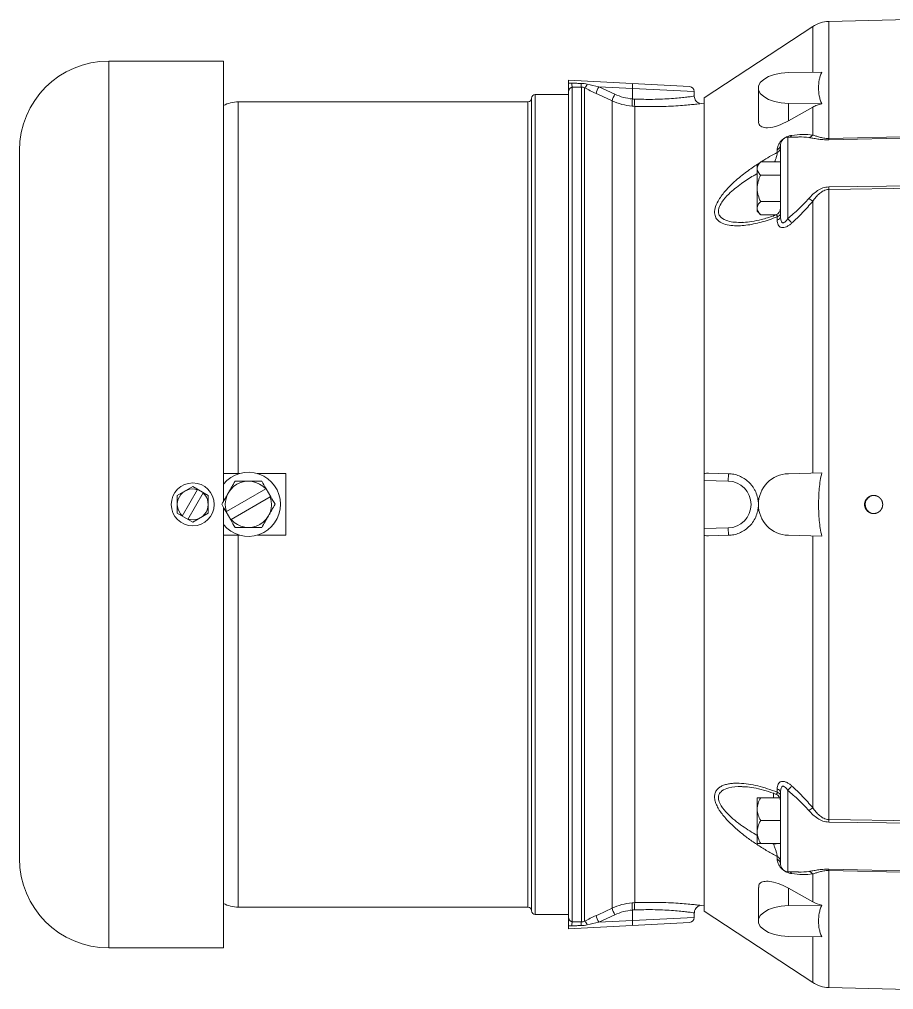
# Paper-space layout '_Bottom' of a CAD drawing. Header units: inches. Extents: x -11.8 to 9.3, y -4.5 to 6.9.
# Drawn here: x -11.84 to -4.74, y -3.93 to 3.93 of the extents above; entities that cross this region are included whole.
import ezdxf

# ---------------------------------------------------------------- set-up
doc = ezdxf.new("R2010")
doc.units = ezdxf.units.IN
doc.header["$MEASUREMENT"] = 0

psp = doc.layouts.new('_Bottom')

# ---------------------------------------------------------------- linework, layer by layer
at = {"color": 7, "linetype": 'Continuous', "lineweight": 15}
for p, q in [((-4.6215, 3.9335), (-5.2702, 3.9165)), ((-5.4011, 3.8754), (-6.2815, 3.2963)), ((-10.1815, 3.5959), (-11.1115, 3.5959)), ((-10.1815, 3.5959), (-10.1815, 0.0265)), ((-5.3268, 3.506), (-5.598, 3.5025)), ((-7.3815, 3.44), (-6.3994, 3.3885)), ((-7.3815, 3.4151), (-7.3815, 3.44)), ((-7.3515, 3.3832), (-7.3515, -3.3832)), ((-7.2769, 3.3843), (-7.2769, -3.3843)), ((-7.1367, 3.3872), (-7.0068, 3.3269)), ((-6.8638, 3.3729), (-7.1367, 3.3872)), ((-7.3815, 3.325), (-7.6515, 3.325)), ((-7.3815, 3.3509), (-7.3815, -3.3509)), ((-7.2515, 3.3781), (-7.2515, -3.3781)), ((-6.8638, 3.2885), (-6.8638, 3.3729)), ((-6.3615, 3.311), (-6.3615, 3.3486)), ((-5.8415, 3.3775), (-5.8415, 3.1068)), ((-7.7115, 3.265), (-10.0615, 3.265)), ((-7.6815, 3.295), (-7.6815, -3.295)), ((-7.029, 3.2734), (-7.029, -3.2734)), ((-6.8439, 3.2283), (-6.8439, -3.2283)), ((-6.2815, 3.25), (-6.3056, 3.2513)), ((-6.2815, -3.2963), (-6.2815, 3.2963)), ((-5.598, 3.1118), (-5.598, 3.2525)), ((-5.598, 3.2525), (-5.3268, 3.249)), ((-5.4011, 3.2214), (-5.598, 3.1118)), ((-5.4011, 3.2214), (-5.4011, 2.9957)), ((-5.6615, 2.3373), (-5.6615, 2.9178)), ((-5.5221, 2.9799), (-5.6031, 2.9778)), ((-5.2702, 2.9686), (-4.4065, 2.9886)), ((-4.4065, 2.9772), (-5.2702, 2.957)), ((-11.8374, -2.87), (-11.8374, 2.87)), ((-5.6885, 2.8543), (-5.6885, 2.876)), ((-5.8228, 2.7775), (-5.8515, 2.7488)), ((-5.8228, 2.7775), (-5.6615, 2.7775)), ((-5.8515, 2.3778), (-5.8515, 2.7488)), ((-5.8228, 2.6704), (-5.6615, 2.6704)), ((-5.2702, 2.5752), (-4.4065, 2.5861)), ((-4.4065, 2.566), (-5.2702, 2.5546)), ((-5.2702, 2.5546), (-5.2702, -2.5546)), ((-5.8228, 2.4562), (-5.6615, 2.4562)), ((-5.4011, 2.4586), (-5.4011, 0.2551)), ((-5.8515, 2.3778), (-5.8228, 2.3491)), ((-5.8228, 2.3491), (-5.6981, 2.3491)), ((-5.6885, 2.306), (-5.6885, 2.3328)), ((-10.1815, 0.2519), (-10.0496, 0.2519)), ((-9.9092, 0.2519), (-9.675, 0.2519)), ((-9.675, -0.2481), (-9.675, 0.2519)), ((-6.2459, 0.2541), (-6.085, 0.2499)), ((-6.0865, 0.1899), (-6.085, 0.2499)), ((-5.3268, 0.257), (-5.598, 0.2499)), ((-6.0865, 0.1899), (-6.2815, 0.195)), ((-10.556, 0.0732), (-10.431, 0.1454)), ((-10.3919, 0.1228), (-10.5169, -0.0937)), ((-10.3451, 0.0958), (-10.4701, -0.1207)), ((-10.306, 0.0732), (-10.431, 0.1454)), ((-10.1573, -0.0578), (-9.8391, 0.1259)), ((-9.7983, 0.0628), (-9.8358, 0.1278)), ((-10.556, 0.0732), (-10.556, -0.0711)), ((-10.306, -0.0711), (-10.306, 0.0732)), ((-9.8016, 0.0609), (-10.1198, -0.1228)), ((-10.431, -0.1433), (-10.556, -0.0711)), ((-10.306, -0.0711), (-10.431, -0.1433)), ((-10.1815, -0.0235), (-10.1815, -3.5959)), ((-10.1606, -0.0597), (-10.1231, -0.1247)), ((-6.2815, -0.195), (-6.0865, -0.1899)), ((-6.0865, -0.1899), (-6.085, -0.2499)), ((-10.1815, -0.2481), (-10.052, -0.2481)), ((-9.9068, -0.2481), (-9.675, -0.2481)), ((-6.085, -0.2499), (-6.2459, -0.2541)), ((-5.598, -0.2499), (-5.3268, -0.257)), ((-5.4011, -0.2551), (-5.4011, -2.4586)), ((-5.6885, -2.3328), (-5.6885, -2.306)), ((-5.6615, -2.9178), (-5.6615, -2.3373)), ((-5.8515, -2.7488), (-5.8515, -2.3778)), ((-5.8228, -2.3778), (-5.6677, -2.3778)), ((-5.8228, -2.5633), (-5.6615, -2.5633)), ((-5.2702, -2.5546), (-4.4065, -2.566)), ((-4.4065, -2.5861), (-5.2702, -2.5752)), ((-5.8228, -2.7488), (-5.6615, -2.7488)), ((-5.6885, -2.876), (-5.6885, -2.8543)), ((-5.6031, -2.9778), (-5.522, -2.9799)), ((-5.2702, -2.957), (-4.4065, -2.9772)), ((-4.4065, -2.9886), (-5.2702, -2.9686)), ((-5.4011, -2.9957), (-5.4011, -3.2214)), ((-5.8415, -3.1068), (-5.8415, -3.3775)), ((-5.598, -3.1118), (-5.4011, -3.2214)), ((-5.598, -3.1118), (-5.598, -3.2525)), ((-10.0615, -3.265), (-7.7115, -3.265)), ((-6.8638, -3.2885), (-6.8638, -3.3729)), ((-6.3058, -3.2513), (-6.2815, -3.25)), ((-6.2815, -3.2963), (-5.4011, -3.8754)), ((-5.3268, -3.249), (-5.598, -3.2525)), ((-7.6515, -3.325), (-7.3815, -3.325)), ((-7.0068, -3.3269), (-7.1367, -3.3872)), ((-7.1367, -3.3872), (-6.8638, -3.3729)), ((-6.3615, -3.3486), (-6.3615, -3.311)), ((-6.3994, -3.3885), (-7.3815, -3.44)), ((-7.3815, -3.44), (-7.3815, -3.4151)), ((-5.598, -3.5025), (-5.3268, -3.506)), ((-11.1115, -3.5959), (-10.1815, -3.5959)), ((-5.2702, -3.9165), (-4.6215, -3.9335))]:
    psp.add_line(p, q, dxfattribs=at)
at = {"color": 8, "linetype": 'Continuous', "lineweight": 15}
for p, q in [((-5.4011, 3.8754), (-5.4011, 3.505)), ((-5.2702, 3.9165), (-5.2702, 2.9686)), ((-11.1115, 3.5959), (-11.1115, -3.5959)), ((-7.6515, 3.325), (-7.6515, -3.325)), ((-6.3615, 3.3486), (-6.8638, 3.3729)), ((-10.0615, 3.265), (-10.0615, 0.2519)), ((-7.7115, 3.265), (-7.7115, -3.265)), ((-5.6031, 2.9778), (-5.6031, 2.3187)), ((-5.7199, 2.3357), (-5.7199, 2.3491)), ((-10.0615, -0.2481), (-10.0615, -3.265)), ((-5.7199, -2.3778), (-5.7199, -2.3386)), ((-5.6031, -2.3187), (-5.6031, -2.9778)), ((-5.2702, -2.9686), (-5.2702, -3.9165)), ((-6.8638, -3.3729), (-6.3615, -3.3486)), ((-5.4011, -3.505), (-5.4011, -3.8754))]:
    psp.add_line(p, q, dxfattribs=at)
at = {"color": 7, "linetype": 'Continuous', "lineweight": 15, "flags": 128}
for points in [[(-5.598, 3.5025), (-5.6567, 3.4982), (-5.7117, 3.4871), (-5.7599, 3.4699), (-5.7987, 3.4475), (-5.8258, 3.4211), (-5.8397, 3.3923), (-5.8397, 3.3627), (-5.8258, 3.3339), (-5.7987, 3.3075), (-5.7599, 3.2851), (-5.7117, 3.2679), (-5.6567, 3.2568), (-5.598, 3.2525)], [(-7.029, 3.2734), (-7.1377, 3.3239), (-7.1589, 3.3337)], [(-7.1589, -3.3337), (-7.1428, -3.3262), (-7.029, -3.2734)], [(-5.598, -3.2525), (-5.6567, -3.2568), (-5.7117, -3.2679), (-5.7599, -3.2851), (-5.7987, -3.3075), (-5.8258, -3.3339), (-5.8397, -3.3627), (-5.8397, -3.3923), (-5.8258, -3.4211), (-5.7987, -3.4475), (-5.7599, -3.4699), (-5.7117, -3.4871), (-5.6567, -3.4982), (-5.598, -3.5025)]]:
    psp.add_lwpolyline(points, dxfattribs=at)
at = {"color": 7, "linetype": 'Continuous', "lineweight": 15}
psp.add_circle((-10.431, 0.001), 0.174, dxfattribs=at)
for centre, radius, start, end in [((-5.2637, 3.6666), 0.25, 91.5, 123.33511), ((-11.1115, 2.87), 0.7259, 90, 180), ((-7.2187, 3.4168), 0.137, 180.27054, 194.21096), ((-7.165, 3.4155), 0.1161, 180.60903, 195.59271), ((-7.3225, 3.451), 0.1018, 314.21371, 334.95526), ((-6.7506, 3.1956), 0.431, 153.60613, 161.31743), ((-7.0552, 3.3929), 0.1925, 354.04331, 5.95669), ((-6.4015, 3.3486), 0.04, 1.31785, 87), ((-7.6515, 3.295), 0.03, 90, 180), ((-6.62, 3.135), 0.4318, 153.61005, 161.30519), ((-10.0615, 3.015), 0.25, 90, 118.6854), ((-7.7115, 3.295), 0.03, 270, 0), ((-6.4537, 3.2402), 0.4129, 173.2726, 181.44494), ((-6.5935, 3.2664), 0.2533, 175.27267, 188.6544), ((-5.4415, 3.0232), 0.0489, 280.59884, 325.71739), ((-5.7068, 2.9176), 0.0454, 293.78607, 356.9186), ((-5.6015, 2.9178), 0.06, 91.5, 180), ((-5.7919, 2.9628), 0.5217, 359.36547, 0.63453), ((-5.7065, 2.8956), 0.0451, 293.49917, 356.79843), ((-6.9525, 2.5649), 1.6823, 359.65078, 0.34922), ((-5.196, 2.777), 0.3787, 231.36534, 237.21814), ((-5.7215, 2.4043), 0.06, 290.01971, 359.99146), ((-5.699, 2.3691), 0.0378, 286.13881, 352.99842), ((-5.6987, 2.3421), 0.0375, 285.7369, 352.74494), ((-5.9274, 2.0163), 0.4434, 36.64955, 42.98883), ((-9.9794, 0.0015), 0.26, 218.99687, 141.00313), ((-5.5915, 0), 0.25, 91.5, 268.5), ((-9.9794, 0.0015), 0.1875, 41.53696, 198.46304), ((-6.0915, 0), 0.19, 271.5, 88.5), ((-10.431, 0.001), 0.125, 72.4742, 227.5258), ((-10.431, 0.001), 0.125, 252.4742, 47.5258), ((-9.9794, 0.0015), 0.1875, 221.53696, 18.46304), ((-5.9274, -2.0163), 0.4434, 317.01117, 323.35045), ((-5.7215, -2.4043), 0.06, 0.00854, 69.94046), ((-5.6987, -2.3421), 0.0375, 7.25506, 74.2631), ((-5.699, -2.3691), 0.0378, 7.00158, 73.86119), ((-5.196, -2.777), 0.3787, 122.78186, 128.63466), ((-6.9525, -2.5649), 1.6823, 359.65078, 0.34922), ((-11.1115, -2.87), 0.7259, 180, 270), ((-5.7065, -2.8956), 0.0451, 3.20157, 66.50083), ((-5.7068, -2.9176), 0.0454, 3.0814, 66.21393), ((-5.6015, -2.9178), 0.06, 180, 268.5), ((-5.4415, -3.0232), 0.0489, 34.28261, 79.40116), ((-5.7919, -2.9628), 0.5217, 359.36547, 0.63453), ((-10.0615, -3.015), 0.25, 241.3146, 270), ((-7.7115, -3.295), 0.03, 0, 90), ((-7.6515, -3.295), 0.03, 180, 270), ((-6.62, -3.135), 0.4318, 198.69481, 206.38995), ((-6.4537, -3.2402), 0.4129, 178.55506, 186.7274), ((-6.5935, -3.2664), 0.2533, 171.3456, 184.72733), ((-7.3225, -3.451), 0.1018, 25.04474, 45.78629), ((-6.7506, -3.1956), 0.431, 198.68257, 206.39387), ((-7.0552, -3.3929), 0.1925, 354.04331, 5.95669), ((-6.4015, -3.3486), 0.04, 273, 358.15172), ((-7.2187, -3.4168), 0.137, 165.78904, 179.72946), ((-7.165, -3.4155), 0.1161, 164.40729, 179.39097), ((-5.2637, -3.6666), 0.25, 236.66489, 268.5)]:
    psp.add_arc(centre, radius, start, end, dxfattribs=at)
at = {"color": 8, "linetype": 'Continuous', "lineweight": 15}
for centre, radius, start, end in [((-5.6079, 3.0113), 0.0405, 305.3998, 333.30492), ((-5.7206, -2.6391), 0.1136, 270.32866, 285.01238), ((-5.6079, -3.0113), 0.0405, 26.69508, 54.6002)]:
    psp.add_arc(centre, radius, start, end, dxfattribs=at)
at = {"color": 7, "linetype": 'Continuous', "lineweight": 15}
for points, knots in [([(-5.3268, 3.506), (-5.3321, 3.4955), (-5.3361, 3.4849), (-5.3428, 3.4636), (-5.3453, 3.4529), (-5.3513, 3.4208), (-5.3531, 3.3992), (-5.3531, 3.3559), (-5.3513, 3.3343), (-5.3453, 3.3021), (-5.3428, 3.2914), (-5.3361, 3.2701), (-5.3321, 3.2595), (-5.3268, 3.249)], [0, 0, 0, 0, 0.125, 0.125, 0.25, 0.25, 0.5, 0.5, 0.75, 0.75, 0.875, 0.875, 1, 1, 1, 1]), ([(-7.3815, 3.4151), (-7.3815, 3.4086), (-7.3815, 3.4027), (-7.3815, 3.3918), (-7.3815, 3.3867), (-7.3815, 3.3773), (-7.3815, 3.373), (-7.3815, 3.3658), (-7.3815, 3.3633), (-7.3815, 3.3574), (-7.3815, 3.3541), (-7.3815, 3.3509)], [0, 0, 0, 0, 0.25, 0.25, 0.5, 0.5, 0.75, 0.75, 0.875, 0.875, 1, 1, 1, 1]), ([(-7.3515, 3.3832), (-7.3538, 3.3831), (-7.3559, 3.3826), (-7.3598, 3.3813), (-7.3615, 3.3805), (-7.3664, 3.3777), (-7.3693, 3.3753), (-7.3733, 3.3709), (-7.3746, 3.3692), (-7.377, 3.3655), (-7.3782, 3.3634), (-7.3801, 3.359), (-7.3807, 3.3569), (-7.3814, 3.3535), (-7.3815, 3.3521), (-7.3815, 3.3509)], [0, 0, 0, 0, 0.125, 0.125, 0.25, 0.25, 0.5, 0.5, 0.625, 0.625, 0.75, 0.75, 0.875, 0.875, 1, 1, 1, 1]), ([(-7.3557, 3.4161), (-7.342, 3.4158), (-7.3282, 3.4154), (-7.3145, 3.4151), (-7.3034, 3.4148), (-7.2922, 3.4145), (-7.2811, 3.4143)], [0, 0, 0, 0, 0.001049059, 0.001049059, 0.001049059, 0.001898795, 0.001898795, 0.001898795, 0.001898795]), ([(-7.2769, 3.3843), (-7.288, 3.3841), (-7.2991, 3.3839), (-7.3103, 3.3838), (-7.324, 3.3836), (-7.3378, 3.3834), (-7.3515, 3.3832)], [0, 0, 0, 0, 0.000851736, 0.000851736, 0.000851736, 0.001903169, 0.001903169, 0.001903169, 0.001903169]), ([(-7.2515, 3.3781), (-7.2553, 3.3801), (-7.2593, 3.3818), (-7.268, 3.3839), (-7.2724, 3.3844), (-7.2769, 3.3843)], [0, 0, 0, 0, 0.5, 0.5, 1, 1, 1, 1]), ([(-7.0068, 3.3269), (-6.9841, 3.3164), (-6.9608, 3.3079), (-6.9131, 3.2951), (-6.8887, 3.2908), (-6.8638, 3.2885)], [0, 0, 0, 0, 0.5, 0.5, 1, 1, 1, 1]), ([(-6.3191, 3.2541), (-6.324, 3.2559), (-6.3351, 3.2599), (-6.3491, 3.2729), (-6.3597, 3.2907), (-6.3607, 3.3045), (-6.3613, 3.3112)], [0, 0, 0, 0, 0.2041562, 0.4620833, 0.7373631, 1, 1, 1, 1]), ([(-6.8665, 3.2297), (-6.8947, 3.2323), (-6.9223, 3.2373), (-6.9766, 3.2518), (-7.0033, 3.2615), (-7.029, 3.2734)], [0, 0, 0, 0, 0.5, 0.5, 1, 1, 1, 1]), ([(-6.3056, 3.2511), (-6.3053, 3.2511), (-6.3026, 3.2515), (-6.3136, 3.2501), (-6.3395, 3.2471), (-6.3821, 3.2425), (-6.4392, 3.2372), (-6.509, 3.232), (-6.5904, 3.2279), (-6.7003, 3.2249), (-6.7888, 3.227), (-6.8439, 3.2283)], [0, 0, 0, 0, 0.014653, 0.128635, 0.239038, 0.352705, 0.464309, 0.579147, 0.691958, 0.808037, 1, 1, 1, 1]), ([(-5.3268, 3.249), (-5.3399, 3.2462), (-5.3527, 3.2425), (-5.3775, 3.2333), (-5.3896, 3.2278), (-5.4011, 3.2214)], [0, 0, 0, 0, 0.5, 0.5, 1, 1, 1, 1]), ([(-5.598, 3.1118), (-5.6255, 3.098), (-5.6857, 3.0677), (-5.7634, 3.0509), (-5.8167, 3.0595), (-5.8413, 3.0796), (-5.8392, 3.1006), (-5.8386, 3.1068)], [0, 0, 0, 0, 0.234436, 0.514479, 0.715188, 0.916711, 1, 1, 1, 1]), ([(-5.6885, 2.876), (-5.6885, 2.8815), (-5.688, 2.8872), (-5.6858, 2.899), (-5.6841, 2.9052), (-5.6788, 2.918), (-5.6754, 2.9245), (-5.6666, 2.9377), (-5.6614, 2.9441), (-5.6523, 2.9533), (-5.649, 2.9563), (-5.6423, 2.9619), (-5.6389, 2.9646), (-5.6318, 2.9696), (-5.6281, 2.972), (-5.6208, 2.9763), (-5.6172, 2.9782), (-5.6062, 2.9836), (-5.5989, 2.9864), (-5.585, 2.9907), (-5.5782, 2.9922), (-5.5717, 2.9931)], [0, 0, 0, 0, 0.125, 0.125, 0.25, 0.25, 0.375, 0.375, 0.5, 0.5, 0.5625, 0.5625, 0.625, 0.625, 0.6875, 0.6875, 0.75, 0.75, 0.875, 0.875, 1, 1, 1, 1]), ([(-5.5717, 2.9931), (-5.5411, 2.9974), (-5.5115, 3.0001), (-5.4545, 3.0013), (-5.4271, 2.9998), (-5.4011, 2.9957)], [0, 0, 0, 0, 0.5, 0.5, 1, 1, 1, 1]), ([(-5.4011, 2.9957), (-5.393, 2.9931), (-5.3845, 2.9904), (-5.3664, 2.9847), (-5.3567, 2.9817), (-5.3355, 2.9761), (-5.3241, 2.9734), (-5.3049, 2.9704), (-5.2983, 2.9696), (-5.2846, 2.9686), (-5.2774, 2.9684), (-5.2702, 2.9686)], [0, 0, 0, 0, 0.25, 0.25, 0.5, 0.5, 0.75, 0.75, 0.875, 0.875, 1, 1, 1, 1]), ([(-5.2702, 2.957), (-5.2866, 2.9566), (-5.3023, 2.9572), (-5.3329, 2.9598), (-5.3471, 2.9616), (-5.3741, 2.9656), (-5.3868, 2.9677), (-5.4105, 2.9717), (-5.4218, 2.9736), (-5.4325, 2.9752)], [0, 0, 0, 0, 0.25, 0.25, 0.5, 0.5, 0.75, 0.75, 1, 1, 1, 1]), ([(-5.8515, 2.7239), (-5.8515, 2.7332), (-5.8487, 2.7424), (-5.8384, 2.7604), (-5.8312, 2.7691), (-5.8228, 2.7775)], [0, 0, 0, 0, 0.5, 0.5, 1, 1, 1, 1]), ([(-5.8228, 2.6704), (-5.8312, 2.6788), (-5.8383, 2.6873), (-5.846, 2.7007), (-5.848, 2.7052), (-5.8508, 2.7145), (-5.8515, 2.7192), (-5.8515, 2.7239)], [0, 0, 0, 0, 0.5, 0.5, 0.75, 0.75, 1, 1, 1, 1]), ([(-5.8515, 2.5633), (-5.8515, 2.5821), (-5.8486, 2.6004), (-5.8409, 2.6274), (-5.8378, 2.6363), (-5.8308, 2.6536), (-5.8269, 2.6621), (-5.8228, 2.6704)], [0, 0, 0, 0, 0.5, 0.5, 0.75, 0.75, 1, 1, 1, 1]), ([(-5.8228, 2.4562), (-5.8311, 2.4728), (-5.8384, 2.4902), (-5.846, 2.517), (-5.848, 2.5261), (-5.8508, 2.5445), (-5.8515, 2.5539), (-5.8515, 2.5633)], [0, 0, 0, 0, 0.5, 0.5, 0.75, 0.75, 1, 1, 1, 1]), ([(-5.4325, 2.4812), (-5.4218, 2.4932), (-5.4105, 2.5047), (-5.3867, 2.5261), (-5.3741, 2.5361), (-5.3472, 2.5536), (-5.333, 2.561), (-5.3024, 2.5718), (-5.2866, 2.5749), (-5.2702, 2.5752)], [0, 0, 0, 0, 0.25, 0.25, 0.5, 0.5, 0.75, 0.75, 1, 1, 1, 1]), ([(-5.2702, 2.5546), (-5.2774, 2.5546), (-5.2845, 2.5536), (-5.2982, 2.5501), (-5.3049, 2.5475), (-5.3241, 2.5383), (-5.3354, 2.5303), (-5.3566, 2.5122), (-5.3664, 2.5021), (-5.3845, 2.4811), (-5.393, 2.4701), (-5.4011, 2.4586)], [0, 0, 0, 0, 0.125, 0.125, 0.25, 0.25, 0.5, 0.5, 0.75, 0.75, 1, 1, 1, 1]), ([(-5.8515, 2.4026), (-5.8515, 2.4119), (-5.8487, 2.4211), (-5.8384, 2.4391), (-5.8312, 2.4478), (-5.8228, 2.4562)], [0, 0, 0, 0, 0.5, 0.5, 1, 1, 1, 1]), ([(-5.6031, 2.3187), (-5.5727, 2.3437), (-5.5431, 2.3696), (-5.4861, 2.4236), (-5.4587, 2.4517), (-5.4325, 2.4812)], [0, 0, 0, 0, 0.5, 0.5, 1, 1, 1, 1]), ([(-5.4011, 2.4586), (-5.4271, 2.4266), (-5.4545, 2.396), (-5.5115, 2.3369), (-5.5411, 2.3085), (-5.5717, 2.281)], [0, 0, 0, 0, 0.5, 0.5, 1, 1, 1, 1]), ([(-5.8228, 2.3491), (-5.8312, 2.3575), (-5.8383, 2.366), (-5.846, 2.3794), (-5.848, 2.3839), (-5.8508, 2.3932), (-5.8515, 2.3979), (-5.8515, 2.4026)], [0, 0, 0, 0, 0.5, 0.5, 0.75, 0.75, 1, 1, 1, 1]), ([(-5.7018, 2.3483), (-5.7077, 2.3459), (-5.7464, 2.3301), (-5.8117, 2.3116), (-5.8931, 2.2944), (-5.945, 2.2875), (-5.9686, 2.2879), (-5.9712, 2.288)], [0, 0, 0, 0, 0.062478, 0.413126, 0.702682, 0.967397, 1, 1, 1, 1]), ([(-5.5717, 2.281), (-5.5782, 2.2752), (-5.5849, 2.2698), (-5.5988, 2.2603), (-5.6061, 2.256), (-5.6207, 2.2495), (-5.6281, 2.2472), (-5.6387, 2.2455), (-5.6421, 2.2452), (-5.6489, 2.2454), (-5.6521, 2.2458), (-5.6612, 2.2479), (-5.6666, 2.2507), (-5.6753, 2.2583), (-5.6788, 2.2631), (-5.6866, 2.2792), (-5.6885, 2.2923), (-5.6885, 2.306)], [0, 0, 0, 0, 0.125, 0.125, 0.25, 0.25, 0.375, 0.375, 0.4375, 0.4375, 0.5, 0.5, 0.625, 0.625, 0.75, 0.75, 1, 1, 1, 1]), ([(-5.6615, 2.3373), (-5.6615, 2.3271), (-5.661, 2.3169), (-5.6582, 2.3028), (-5.6568, 2.2982), (-5.6539, 2.2923), (-5.6527, 2.2905), (-5.65, 2.2874), (-5.6484, 2.2861), (-5.6448, 2.2844), (-5.6428, 2.284), (-5.6387, 2.2841), (-5.6366, 2.2846), (-5.6324, 2.2863), (-5.6303, 2.2875), (-5.6263, 2.2903), (-5.6244, 2.2919), (-5.6188, 2.2971), (-5.6153, 2.3011), (-5.6089, 2.3096), (-5.6059, 2.314), (-5.6031, 2.3187)], [0, 0, 0, 0, 0.25, 0.25, 0.375, 0.375, 0.4375, 0.4375, 0.5, 0.5, 0.5625, 0.5625, 0.625, 0.625, 0.6875, 0.6875, 0.75, 0.75, 0.875, 0.875, 1, 1, 1, 1]), ([(-6.085, 0.2499), (-6.0701, 0.2495), (-6.0555, 0.2478), (-6.0337, 0.2433), (-6.0265, 0.2415), (-6.0122, 0.2372), (-6.005, 0.2347), (-5.984, 0.2262), (-5.9705, 0.2193), (-5.9448, 0.203), (-5.9324, 0.1935), (-5.9149, 0.1772), (-5.9093, 0.1714), (-5.8986, 0.1592), (-5.8935, 0.1529), (-5.8839, 0.1395), (-5.8794, 0.1326), (-5.8709, 0.118), (-5.867, 0.1103), (-5.8564, 0.0868), (-5.851, 0.0704), (-5.8453, 0.0446), (-5.8439, 0.0356), (-5.842, 0.0178), (-5.8415, 0.0089), (-5.8415, 0)], [0, 0, 0, 0, 0.125, 0.125, 0.1875, 0.1875, 0.25, 0.25, 0.375, 0.375, 0.5, 0.5, 0.5625, 0.5625, 0.625, 0.625, 0.6875, 0.6875, 0.75, 0.75, 0.875, 0.875, 0.9375, 0.9375, 1, 1, 1, 1]), ([(-5.3268, 0.257), (-5.332, 0.2361), (-5.3361, 0.2149), (-5.3427, 0.1725), (-5.3453, 0.1512), (-5.3513, 0.0873), (-5.3531, 0.0444), (-5.3531, -0.0094), (-5.353, -0.0203), (-5.3526, -0.042), (-5.3522, -0.0528), (-5.3508, -0.0854), (-5.3494, -0.107), (-5.3454, -0.1503), (-5.3428, -0.1718), (-5.3362, -0.2146), (-5.3321, -0.2359), (-5.3268, -0.257)], [0, 0, 0, 0, 0.125, 0.125, 0.25, 0.25, 0.5, 0.5, 0.5625, 0.5625, 0.625, 0.625, 0.75, 0.75, 0.875, 0.875, 1, 1, 1, 1]), ([(-9.9794, 0.189), (-9.9886, 0.189), (-9.9978, 0.189), (-10.0161, 0.189), (-10.0252, 0.189), (-10.0522, 0.189), (-10.07, 0.189), (-10.0877, 0.189)], [0, 0, 0, 0, 0.25, 0.25, 0.5, 0.5, 1, 1, 1, 1]), ([(-10.1418, 0.0953), (-10.1464, 0.0873), (-10.151, 0.0793), (-10.1601, 0.0635), (-10.1647, 0.0557), (-10.1782, 0.0323), (-10.1871, 0.0168), (-10.1959, 0.0015)], [0, 0, 0, 0, 0.25, 0.25, 0.5, 0.5, 1, 1, 1, 1]), ([(-9.8171, -0.0922), (-9.8125, -0.0843), (-9.8078, -0.0763), (-9.7987, -0.0605), (-9.7942, -0.0526), (-9.7807, -0.0292), (-9.7718, -0.0138), (-9.7629, 0.0015)], [0, 0, 0, 0, 0.25, 0.25, 0.5, 0.5, 1, 1, 1, 1]), ([(-5.8415, 0), (-5.8415, -0.0089), (-5.842, -0.0177), (-5.8439, -0.0354), (-5.8453, -0.0443), (-5.8509, -0.0702), (-5.8564, -0.0866), (-5.8705, -0.1181), (-5.8789, -0.1326), (-5.8981, -0.1593), (-5.909, -0.1716), (-5.932, -0.1932), (-5.9444, -0.2027), (-5.9705, -0.2193), (-5.984, -0.2262), (-6.0118, -0.2374), (-6.0261, -0.2418), (-6.0554, -0.2478), (-6.0701, -0.2495), (-6.085, -0.2499)], [0, 0, 0, 0, 0.0625, 0.0625, 0.125, 0.125, 0.25, 0.25, 0.375, 0.375, 0.5, 0.5, 0.625, 0.625, 0.75, 0.75, 0.875, 0.875, 1, 1, 1, 1]), ([(-4.8363, 0.0236), (-4.8335, 0.0093), (-4.833, 0.0046), (-4.833, -0.005), (-4.8335, -0.0099), (-4.8354, -0.0193), (-4.8368, -0.0239), (-4.8405, -0.0327), (-4.8429, -0.0371), (-4.8509, -0.049), (-4.8579, -0.0559), (-4.8738, -0.0665), (-4.8829, -0.0703), (-4.897, -0.073), (-4.9019, -0.0735), (-4.9115, -0.0735), (-4.9163, -0.073), (-4.9257, -0.0711), (-4.9304, -0.0697), (-4.9392, -0.066), (-4.9434, -0.0637), (-4.9515, -0.0583), (-4.9552, -0.0552), (-4.962, -0.0484), (-4.965, -0.0447), (-4.9704, -0.0366), (-4.9726, -0.0324), (-4.9763, -0.0235), (-4.9777, -0.0188), (-4.9804, -0.0047), (-4.9804, 0.0051), (-4.9766, 0.0239), (-4.9728, 0.033), (-4.9648, 0.0449), (-4.9617, 0.0487), (-4.9549, 0.0555), (-4.9512, 0.0585), (-4.9432, 0.0639), (-4.9389, 0.0661), (-4.93, 0.0698), (-4.9254, 0.0712), (-4.9112, 0.074), (-4.9014, 0.074), (-4.8872, 0.0711), (-4.8827, 0.0697), (-4.8738, 0.066), (-4.8695, 0.0637), (-4.8615, 0.0583), (-4.8579, 0.0553), (-4.851, 0.0485), (-4.848, 0.0447), (-4.84, 0.0327), (-4.8363, 0.0236), (-4.8335, 0.0093)], [-0.0625, -0.0625, 0, 0, 0.03125, 0.03125, 0.0625, 0.0625, 0.09375, 0.09375, 0.125, 0.125, 0.1875, 0.1875, 0.25, 0.25, 0.28125, 0.28125, 0.3125, 0.3125, 0.34375, 0.34375, 0.375, 0.375, 0.40625, 0.40625, 0.4375, 0.4375, 0.46875, 0.46875, 0.5, 0.5, 0.5625, 0.5625, 0.625, 0.625, 0.65625, 0.65625, 0.6875, 0.6875, 0.71875, 0.71875, 0.75, 0.75, 0.8125, 0.8125, 0.84375, 0.84375, 0.875, 0.875, 0.90625, 0.90625, 0.9375, 0.9375, 1, 1, 1.03125, 1.03125]), ([(-4.901, 0.0734), (-4.9012, 0.0734), (-4.9096, 0.0748), (-4.9265, 0.0698), (-4.9484, 0.0582), (-4.9648, 0.039), (-4.9733, 0.0186), (-4.9742, 0.0052), (-4.9745, 0)], [0, 0, 0, 0, 0.006415, 0.221108, 0.435906, 0.65075, 0.865493, 1, 1, 1, 1]), ([(-4.9745, 0), (-4.9737, -0.0083), (-4.9721, -0.0248), (-4.9594, -0.0468), (-4.9407, -0.0633), (-4.9201, -0.0726), (-4.9064, -0.0726), (-4.9009, -0.0726)], [0, 0, 0, 0, 0.21453, 0.429055, 0.643705, 0.858537, 1, 1, 1, 1]), ([(-9.9794, -0.186), (-9.9702, -0.186), (-9.961, -0.186), (-9.9428, -0.186), (-9.9337, -0.186), (-9.9067, -0.186), (-9.8888, -0.186), (-9.8712, -0.186)], [0, 0, 0, 0, 0.25, 0.25, 0.5, 0.5, 1, 1, 1, 1]), ([(-5.6885, -2.8543), (-5.7149, -2.8404), (-5.7414, -2.8257), (-5.7939, -2.7948), (-5.8199, -2.7787), (-5.8713, -2.745), (-5.8968, -2.7275), (-5.947, -2.6907), (-5.9718, -2.6715), (-6.0205, -2.6309), (-6.0442, -2.6098), (-6.0777, -2.5768), (-6.0885, -2.5656), (-6.1095, -2.5425), (-6.1197, -2.5306), (-6.1388, -2.5065), (-6.1477, -2.4943), (-6.1598, -2.4757), (-6.1636, -2.4695), (-6.1708, -2.4569), (-6.1742, -2.4505), (-6.1834, -2.4315), (-6.1883, -2.419), (-6.1933, -2.4005), (-6.1946, -2.3943), (-6.1964, -2.3824), (-6.1973, -2.3709), (-6.1966, -2.36), (-6.195, -2.3494), (-6.1937, -2.3443), (-6.1889, -2.3298), (-6.1841, -2.3213), (-6.1722, -2.3061), (-6.1649, -2.2995), (-6.1489, -2.2881), (-6.1401, -2.2833), (-6.1211, -2.2753), (-6.111, -2.2719), (-6.09, -2.2667), (-6.0791, -2.2647), (-6.0567, -2.2617), (-6.0452, -2.2608), (-6.0217, -2.2599), (-6.0096, -2.2599), (-5.9731, -2.2612), (-5.9482, -2.2636), (-5.8978, -2.2711), (-5.8722, -2.2762), (-5.8203, -2.2887), (-5.794, -2.2961), (-5.7414, -2.3129), (-5.715, -2.3224), (-5.6885, -2.3328)], [0, 0, 0, 0, 0.0625, 0.0625, 0.125, 0.125, 0.1875, 0.1875, 0.25, 0.25, 0.3125, 0.3125, 0.34375, 0.34375, 0.375, 0.375, 0.40625, 0.40625, 0.421875, 0.421875, 0.4375, 0.4375, 0.46875, 0.46875, 0.484375, 0.484375, 0.5, 0.515625, 0.515625, 0.53125, 0.53125, 0.5625, 0.5625, 0.59375, 0.59375, 0.625, 0.625, 0.65625, 0.65625, 0.6875, 0.6875, 0.71875, 0.71875, 0.75, 0.75, 0.8125, 0.8125, 0.875, 0.875, 0.9375, 0.9375, 1, 1, 1, 1]), ([(-5.6885, -2.306), (-5.6885, -2.2991), (-5.688, -2.2925), (-5.6858, -2.2799), (-5.6841, -2.2739), (-5.6788, -2.2631), (-5.6754, -2.2584), (-5.6666, -2.2507), (-5.6614, -2.248), (-5.6523, -2.2458), (-5.649, -2.2454), (-5.6423, -2.2452), (-5.6389, -2.2455), (-5.6318, -2.2466), (-5.6281, -2.2474), (-5.6208, -2.2497), (-5.6172, -2.2511), (-5.6062, -2.256), (-5.5989, -2.2602), (-5.585, -2.2697), (-5.5782, -2.2752), (-5.5717, -2.281)], [0, 0, 0, 0, 0.125, 0.125, 0.25, 0.25, 0.375, 0.375, 0.5, 0.5, 0.5625, 0.5625, 0.625, 0.625, 0.6875, 0.6875, 0.75, 0.75, 0.875, 0.875, 1, 1, 1, 1]), ([(-5.5717, -2.281), (-5.5411, -2.3085), (-5.5115, -2.3369), (-5.4545, -2.396), (-5.4271, -2.4266), (-5.4011, -2.4586)], [0, 0, 0, 0, 0.5, 0.5, 1, 1, 1, 1]), ([(-5.9715, -2.2882), (-5.9581, -2.2887), (-5.9225, -2.2899), (-5.8577, -2.301), (-5.7808, -2.3198), (-5.7274, -2.3389), (-5.7015, -2.3482)], [0, 0, 0, 0, 0.161948, 0.429271, 0.724006, 1, 1, 1, 1]), ([(-5.6031, -2.3187), (-5.6059, -2.314), (-5.6089, -2.3095), (-5.6153, -2.3011), (-5.6188, -2.2971), (-5.6263, -2.2901), (-5.6303, -2.2872), (-5.6366, -2.2846), (-5.6387, -2.2841), (-5.6429, -2.284), (-5.6448, -2.2844), (-5.6502, -2.2869), (-5.6529, -2.2904), (-5.6569, -2.2983), (-5.6582, -2.3028), (-5.661, -2.317), (-5.6615, -2.3271), (-5.6615, -2.3373)], [0, 0, 0, 0, 0.125, 0.125, 0.25, 0.25, 0.375, 0.375, 0.4375, 0.4375, 0.5, 0.5, 0.625, 0.625, 0.75, 0.75, 1, 1, 1, 1]), ([(-5.4325, -2.4812), (-5.4587, -2.4517), (-5.4861, -2.4236), (-5.5431, -2.3696), (-5.5727, -2.3437), (-5.6031, -2.3187)], [0, 0, 0, 0, 0.5, 0.5, 1, 1, 1, 1]), ([(-5.8515, -2.4705), (-5.8515, -2.4544), (-5.8487, -2.4385), (-5.8384, -2.4072), (-5.8312, -2.3923), (-5.8228, -2.3778)], [0, 0, 0, 0, 0.5, 0.5, 1, 1, 1, 1]), ([(-5.8515, -2.3778), (-5.8515, -2.3778), (-5.8486, -2.3778), (-5.8409, -2.3778), (-5.8378, -2.3778), (-5.8308, -2.3778), (-5.8269, -2.3778), (-5.8228, -2.3778)], [0, 0, 0, 0, 0.5, 0.5, 0.75, 0.75, 1, 1, 1, 1]), ([(-5.8228, -2.5633), (-5.8312, -2.5487), (-5.8383, -2.5338), (-5.846, -2.5107), (-5.848, -2.5029), (-5.8508, -2.4869), (-5.8515, -2.4786), (-5.8515, -2.4705)], [0, 0, 0, 0, 0.5, 0.5, 0.75, 0.75, 1, 1, 1, 1]), ([(-5.2702, -2.5752), (-5.2866, -2.5749), (-5.3023, -2.5719), (-5.3329, -2.5611), (-5.3471, -2.5536), (-5.3741, -2.5361), (-5.3868, -2.5261), (-5.4105, -2.5047), (-5.4218, -2.4932), (-5.4325, -2.4812)], [0, 0, 0, 0, 0.25, 0.25, 0.5, 0.5, 0.75, 0.75, 1, 1, 1, 1]), ([(-5.4011, -2.4586), (-5.393, -2.4701), (-5.3845, -2.4811), (-5.3664, -2.5021), (-5.3567, -2.5121), (-5.3355, -2.5303), (-5.3241, -2.5383), (-5.3049, -2.5475), (-5.2983, -2.55), (-5.2846, -2.5536), (-5.2774, -2.5546), (-5.2702, -2.5546)], [0, 0, 0, 0, 0.25, 0.25, 0.5, 0.5, 0.75, 0.75, 0.875, 0.875, 1, 1, 1, 1]), ([(-5.8515, -2.656), (-5.8515, -2.6399), (-5.8487, -2.624), (-5.8384, -2.5927), (-5.8312, -2.5778), (-5.8228, -2.5633)], [0, 0, 0, 0, 0.5, 0.5, 1, 1, 1, 1]), ([(-5.8228, -2.7488), (-5.8312, -2.7342), (-5.8383, -2.7193), (-5.846, -2.6962), (-5.848, -2.6884), (-5.8508, -2.6724), (-5.8515, -2.6641), (-5.8515, -2.656)], [0, 0, 0, 0, 0.5, 0.5, 0.75, 0.75, 1, 1, 1, 1]), ([(-5.8515, -2.7488), (-5.8515, -2.7488), (-5.8486, -2.7488), (-5.8409, -2.7488), (-5.8378, -2.7488), (-5.8308, -2.7488), (-5.8269, -2.7488), (-5.8228, -2.7488)], [0, 0, 0, 0, 0.5, 0.5, 0.75, 0.75, 1, 1, 1, 1]), ([(-5.6885, -2.8543), (-5.6886, -2.8512), (-5.689, -2.8476), (-5.6904, -2.8393), (-5.6913, -2.8349), (-5.6935, -2.8259), (-5.6947, -2.8213), (-5.6974, -2.8122), (-5.6989, -2.8077), (-5.7033, -2.7942), (-5.7066, -2.7855), (-5.7131, -2.7686), (-5.7165, -2.7605), (-5.7199, -2.7526)], [0, 0, 0, 0, 0.125, 0.125, 0.25, 0.25, 0.375, 0.375, 0.5, 0.5, 0.75, 0.75, 1, 1, 1, 1]), ([(-5.5717, -2.9931), (-5.5782, -2.9922), (-5.5849, -2.9907), (-5.5988, -2.9864), (-5.6061, -2.9836), (-5.6207, -2.9766), (-5.6281, -2.9722), (-5.6387, -2.9647), (-5.6421, -2.9621), (-5.6489, -2.9564), (-5.6521, -2.9534), (-5.6612, -2.9443), (-5.6666, -2.9377), (-5.6753, -2.9246), (-5.6788, -2.918), (-5.6866, -2.8989), (-5.6885, -2.887), (-5.6885, -2.876)], [0, 0, 0, 0, 0.125, 0.125, 0.25, 0.25, 0.375, 0.375, 0.4375, 0.4375, 0.5, 0.5, 0.625, 0.625, 0.75, 0.75, 1, 1, 1, 1]), ([(-5.4325, -2.9752), (-5.4218, -2.9736), (-5.4105, -2.9717), (-5.3867, -2.9677), (-5.3741, -2.9656), (-5.3472, -2.9616), (-5.333, -2.9598), (-5.3024, -2.9572), (-5.2866, -2.9566), (-5.2702, -2.957)], [0, 0, 0, 0, 0.25, 0.25, 0.5, 0.5, 0.75, 0.75, 1, 1, 1, 1]), ([(-5.2702, -2.9686), (-5.2774, -2.9684), (-5.2845, -2.9686), (-5.2982, -2.9696), (-5.3049, -2.9704), (-5.3241, -2.9734), (-5.3354, -2.976), (-5.3566, -2.9817), (-5.3664, -2.9847), (-5.3845, -2.9904), (-5.393, -2.9931), (-5.4011, -2.9957)], [0, 0, 0, 0, 0.125, 0.125, 0.25, 0.25, 0.5, 0.5, 0.75, 0.75, 1, 1, 1, 1]), ([(-5.8386, -3.1068), (-5.8391, -3.0997), (-5.8404, -3.08), (-5.8183, -3.0612), (-5.7771, -3.052), (-5.7161, -3.0603), (-5.6533, -3.0827), (-5.6123, -3.1043), (-5.598, -3.1118)], [0, 0, 0, 0, 0.097735, 0.27061, 0.450568, 0.649757, 0.877828, 1, 1, 1, 1]), ([(-5.4011, -2.9957), (-5.4271, -2.9998), (-5.4545, -3.0013), (-5.5115, -3.0001), (-5.5411, -2.9974), (-5.5717, -2.9931)], [0, 0, 0, 0, 0.5, 0.5, 1, 1, 1, 1]), ([(-7.029, -3.2734), (-7.0033, -3.2615), (-6.9769, -3.2519), (-6.9226, -3.2373), (-6.8947, -3.2323), (-6.8665, -3.2297)], [0, 0, 0, 0, 0.5, 0.5, 1, 1, 1, 1]), ([(-6.8638, -3.2885), (-6.8887, -3.2908), (-6.9131, -3.2951), (-6.9608, -3.3079), (-6.9841, -3.3164), (-7.0068, -3.3269)], [0, 0, 0, 0, 0.5, 0.5, 1, 1, 1, 1]), ([(-6.8439, -3.2283), (-6.7888, -3.227), (-6.7013, -3.2249), (-6.5912, -3.2279), (-6.5104, -3.2319), (-6.4399, -3.2371), (-6.3831, -3.2424), (-6.3398, -3.247), (-6.314, -3.2501), (-6.3028, -3.2514), (-6.3054, -3.2511), (-6.3058, -3.2511)], [0, 0, 0, 0, 0.191961, 0.304772, 0.420847, 0.532459, 0.647285, 0.757698, 0.871352, 0.981975, 1, 1, 1, 1]), ([(-6.3608, -3.3109), (-6.361, -3.3088), (-6.362, -3.2992), (-6.356, -3.2839), (-6.3453, -3.2689), (-6.3333, -3.2597), (-6.3246, -3.2552), (-6.3199, -3.2541), (-6.3193, -3.2539)], [0, 0, 0, 0, 0.0821253, 0.382058, 0.6160248, 0.8107375, 0.9750553, 1, 1, 1, 1]), ([(-5.3268, -3.249), (-5.3321, -3.2595), (-5.3361, -3.2701), (-5.3428, -3.2914), (-5.3453, -3.3021), (-5.3513, -3.3342), (-5.3531, -3.3558), (-5.3531, -3.3991), (-5.3513, -3.4207), (-5.3453, -3.4529), (-5.3428, -3.4636), (-5.3361, -3.4849), (-5.3321, -3.4955), (-5.3268, -3.506)], [0, 0, 0, 0, 0.125, 0.125, 0.25, 0.25, 0.5, 0.5, 0.75, 0.75, 0.875, 0.875, 1, 1, 1, 1]), ([(-7.3815, -3.3509), (-7.3815, -3.3521), (-7.3814, -3.3535), (-7.3807, -3.357), (-7.3801, -3.359), (-7.3782, -3.3634), (-7.377, -3.3655), (-7.3746, -3.3692), (-7.3733, -3.3709), (-7.3693, -3.3753), (-7.3664, -3.3777), (-7.3615, -3.3805), (-7.3598, -3.3813), (-7.3559, -3.3826), (-7.3538, -3.3831), (-7.3515, -3.3832)], [0, 0, 0, 0, 0.125, 0.125, 0.25, 0.25, 0.375, 0.375, 0.5, 0.5, 0.75, 0.75, 0.875, 0.875, 1, 1, 1, 1]), ([(-7.3815, -3.4151), (-7.3815, -3.4086), (-7.3815, -3.4027), (-7.3815, -3.3918), (-7.3815, -3.3867), (-7.3815, -3.3773), (-7.3815, -3.373), (-7.3815, -3.3658), (-7.3815, -3.3633), (-7.3815, -3.3574), (-7.3815, -3.3541), (-7.3815, -3.3509)], [0, 0, 0, 0, 0.25, 0.25, 0.5, 0.5, 0.75, 0.75, 0.875, 0.875, 1, 1, 1, 1]), ([(-7.2769, -3.3843), (-7.2724, -3.3844), (-7.268, -3.3839), (-7.2593, -3.3818), (-7.2553, -3.3801), (-7.2515, -3.3781)], [0, 0, 0, 0, 0.5, 0.5, 1, 1, 1, 1]), ([(-7.2811, -3.4143), (-7.2922, -3.4145), (-7.3034, -3.4148), (-7.3145, -3.4151), (-7.3282, -3.4154), (-7.342, -3.4158), (-7.3557, -3.4161)], [0, 0, 0, 0, 0.000849736, 0.000849736, 0.000849736, 0.001898795, 0.001898795, 0.001898795, 0.001898795]), ([(-7.3515, -3.3832), (-7.3378, -3.3834), (-7.324, -3.3836), (-7.3103, -3.3838), (-7.2991, -3.3839), (-7.288, -3.3841), (-7.2769, -3.3843)], [0, 0, 0, 0, 0.001051433, 0.001051433, 0.001051433, 0.001903169, 0.001903169, 0.001903169, 0.001903169])]:
    psp.add_open_spline(points, degree=3, knots=knots, dxfattribs=at)
for points in [[(-7.3815, 3.4151), (-7.3729, 3.416), (-7.3643, 3.4164), (-7.3557, 3.4161)], [(-7.2811, 3.4143), (-7.264, 3.4138), (-7.247, 3.4118), (-7.2303, 3.408)], [(-7.2303, 3.408), (-7.1991, 3.4008), (-7.1679, 3.3939), (-7.1367, 3.3872)], [(-7.1589, 3.3337), (-7.19, 3.3481), (-7.2209, 3.3629), (-7.2515, 3.3781)], [(-6.8439, 3.2283), (-6.8514, 3.2286), (-6.8589, 3.2291), (-6.8665, 3.2297)], [(-6.8638, 3.2885), (-6.8578, 3.2879), (-6.8519, 3.2875), (-6.8459, 3.2872)], [(-6.2815, 0.2504), (-6.2697, 0.2532), (-6.2579, 0.2544), (-6.2459, 0.2541)], [(-10.0877, 0.189), (-10.1054, 0.1584), (-10.1234, 0.1272), (-10.1418, 0.0953)], [(-9.8712, 0.189), (-9.9066, 0.189), (-9.9425, 0.189), (-9.9794, 0.189)], [(-9.8712, 0.189), (-9.8596, 0.169), (-9.8477, 0.1484), (-9.8358, 0.1278)], [(-9.8391, 0.1259), (-9.838, 0.1265), (-9.8369, 0.1271), (-9.8358, 0.1278)], [(-10.1959, 0.0015), (-10.1844, -0.0185), (-10.1725, -0.0391), (-10.1606, -0.0597)], [(-9.7983, 0.0628), (-9.7994, 0.0622), (-9.8005, 0.0615), (-9.8016, 0.0609)], [(-9.7983, 0.0628), (-9.7862, 0.0419), (-9.7745, 0.0215), (-9.7629, 0.0015)], [(-10.1606, -0.0597), (-10.1595, -0.0591), (-10.1584, -0.0585), (-10.1573, -0.0578)], [(-10.1198, -0.1228), (-10.1209, -0.1234), (-10.122, -0.1241), (-10.1231, -0.1247)], [(-10.1231, -0.1247), (-10.111, -0.1456), (-10.0992, -0.166), (-10.0877, -0.186)], [(-9.8712, -0.186), (-9.8535, -0.1553), (-9.8355, -0.1242), (-9.8171, -0.0922)], [(-10.0877, -0.186), (-10.0523, -0.186), (-10.0163, -0.186), (-9.9794, -0.186)], [(-6.2459, -0.2541), (-6.2579, -0.2544), (-6.2698, -0.2532), (-6.2815, -0.2504)], [(-5.4011, -3.2214), (-5.3781, -3.2342), (-5.3533, -3.2434), (-5.3268, -3.249)], [(-6.8665, -3.2297), (-6.8589, -3.2291), (-6.8514, -3.2286), (-6.8439, -3.2283)], [(-6.8459, -3.2872), (-6.8519, -3.2875), (-6.8578, -3.2879), (-6.8638, -3.2885)], [(-7.2515, -3.3781), (-7.2209, -3.3629), (-7.19, -3.3481), (-7.1589, -3.3337)], [(-7.3557, -3.4161), (-7.3643, -3.4164), (-7.3729, -3.416), (-7.3815, -3.4151)], [(-7.2303, -3.408), (-7.247, -3.4118), (-7.264, -3.4138), (-7.2811, -3.4143)], [(-7.1367, -3.3872), (-7.1679, -3.3939), (-7.1991, -3.4008), (-7.2303, -3.408)]]:
    psp.add_open_spline(points, degree=3, dxfattribs=at)
at = {"color": 8, "linetype": 'Continuous', "lineweight": 15}
for points, knots in [([(-6.8459, 3.2872), (-6.7964, 3.286), (-6.7176, 3.2839), (-6.6188, 3.2871), (-6.5462, 3.2913), (-6.4829, 3.2967), (-6.4319, 3.3021), (-6.3931, 3.3068), (-6.3699, 3.31), (-6.3598, 3.3114), (-6.3622, 3.311), (-6.3625, 3.311)], [0, 0, 0, 0, 0.190241, 0.302452, 0.417987, 0.529726, 0.644673, 0.755806, 0.870124, 0.981716, 1, 1, 1, 1]), ([(-5.4325, 2.9752), (-5.4587, 2.9785), (-5.4873, 2.9822), (-5.5194, 2.9797), (-5.5221, 2.9795)], [0, 0, 0, 0, 0.914557, 1, 1, 1, 1]), ([(-5.8207, 2.7775), (-5.8177, 2.7795), (-5.7744, 2.8087), (-5.7299, 2.8323), (-5.6885, 2.8543)], [0, 0, 0, 0, 0.070232, 1, 1, 1, 1]), ([(-5.7099, 2.7775), (-5.7073, 2.784), (-5.702, 2.7977), (-5.6951, 2.8192), (-5.6905, 2.8378), (-5.6888, 2.849), (-5.6886, 2.8531), (-5.6885, 2.8543)], [0, 0, 0, 0, 0.257747, 0.544675, 0.782769, 0.939113, 1, 1, 1, 1]), ([(-5.6885, 2.3328), (-5.7106, 2.3245), (-5.7753, 2.3002), (-5.8818, 2.2716), (-5.986, 2.2583), (-6.066, 2.2611), (-6.1267, 2.2743), (-6.1728, 2.301), (-6.1966, 2.3424), (-6.198, 2.377), (-6.1901, 2.4166), (-6.1681, 2.468), (-6.1064, 2.551), (-6.0168, 2.6365), (-5.9186, 2.7137), (-5.8558, 2.7545), (-5.827, 2.7733)], [0, 0, 0, 0, 0.058676, 0.172413, 0.285937, 0.348523, 0.410964, 0.485067, 0.533006, 0.581178, 0.593633, 0.648712, 0.722795, 0.83018, 0.92201, 1, 1, 1, 1]), ([(-5.8515, 2.6826), (-5.8614, 2.6772), (-5.905, 2.6532), (-5.9842, 2.6001), (-6.0735, 2.5295), (-6.1358, 2.46), (-6.1586, 2.4161), (-6.1666, 2.3829), (-6.1651, 2.3536), (-6.1406, 2.3192), (-6.0941, 2.2979), (-6.034, 2.2874), (-5.9922, 2.2875), (-5.9712, 2.2876)], [0, 0, 0, 0, 0.042822, 0.188579, 0.354853, 0.465298, 0.544006, 0.561476, 0.628699, 0.696923, 0.806735, 0.903319, 1, 1, 1, 1]), ([(-5.6885, 2.3328), (-5.6888, 2.3363), (-5.6892, 2.3408), (-5.6915, 2.3466), (-5.695, 2.3499), (-5.6993, 2.3479), (-5.7012, 2.3469)], [0, 0, 0, 0, 0.25467, 0.323006, 0.695616, 1, 1, 1, 1]), ([(-5.9715, -2.288), (-5.9739, -2.2878), (-6.0135, -2.2843), (-6.0732, -2.2915), (-6.1358, -2.3154), (-6.1586, -2.3432), (-6.1666, -2.3706), (-6.1651, -2.4009), (-6.1406, -2.4528), (-6.0942, -2.5075), (-6.0339, -2.5613), (-5.9544, -2.6212), (-5.8919, -2.659), (-5.8515, -2.6834)], [0, 0, 0, 0, 0.010933, 0.177265, 0.287748, 0.366483, 0.383959, 0.451206, 0.519453, 0.629303, 0.725921, 0.822778, 1, 1, 1, 1]), ([(-5.7011, -2.347), (-5.6992, -2.3479), (-5.695, -2.3499), (-5.6907, -2.346), (-5.6888, -2.3389), (-5.6886, -2.3342), (-5.6885, -2.3328)], [0, 0, 0, 0, 0.299324, 0.67434, 0.902452, 1, 1, 1, 1]), ([(-5.7276, -2.7488), (-5.7261, -2.7496), (-5.7236, -2.7509), (-5.721, -2.7521), (-5.7199, -2.7526)], [0, 0, 0, 0, 0.579582, 1, 1, 1, 1]), ([(-5.522, -2.9795), (-5.5198, -2.9797), (-5.4877, -2.9823), (-5.4591, -2.9786), (-5.4325, -2.9752)], [0, 0, 0, 0, 0.070453, 1, 1, 1, 1]), ([(-6.3625, -3.311), (-6.3622, -3.311), (-6.3599, -3.3113), (-6.3697, -3.31), (-6.393, -3.3068), (-6.4314, -3.3021), (-6.4827, -3.2967), (-6.5455, -3.2914), (-6.6185, -3.2872), (-6.7172, -3.2839), (-6.7964, -3.286), (-6.8459, -3.2872)], [0, 0, 0, 0, 0.016604, 0.129839, 0.242565, 0.355297, 0.468644, 0.58199, 0.695871, 0.809744, 1, 1, 1, 1])]:
    psp.add_open_spline(points, degree=3, knots=knots, dxfattribs=at)

doc.saveas('drawing.dxf')
